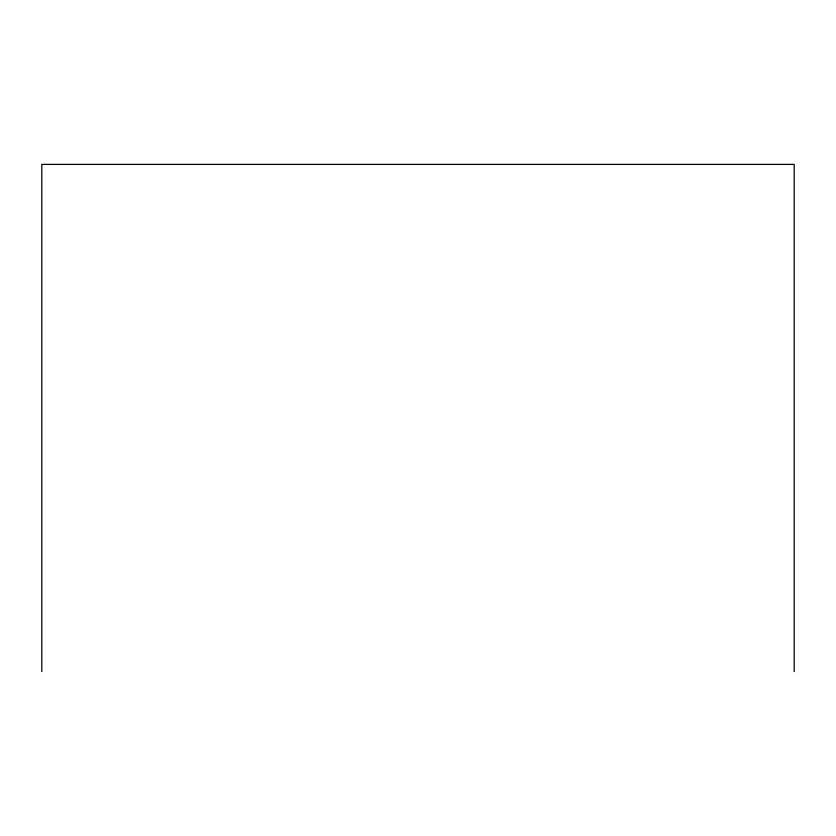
<?xml version="1.0" encoding="UTF-8"?>
<svg xmlns="http://www.w3.org/2000/svg" width="836" height="836" viewBox="0 0 836 836"><rect width="100%" height="100%" fill="white"/><g stroke="black" fill="none" stroke-linecap="round" stroke-linejoin="round"><path stroke-width="1.25" d="M794.2 671.611L794.2 164.389L41.8 164.389L41.8 671.611"/></g></svg>
